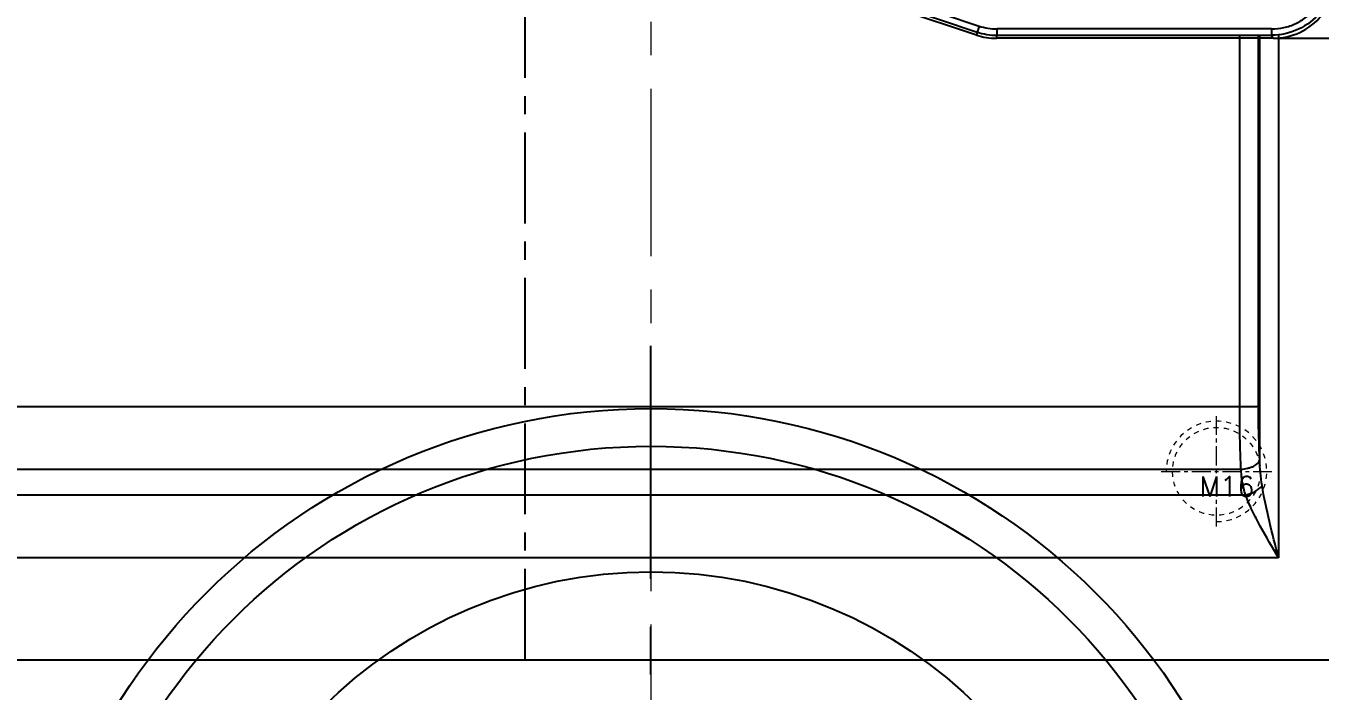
# Model space of a CAD drawing. Header units: millimetres. Extents: x -946 to 3963, y -10008 to 1396.
# Drawn here: x 1483.7 to 1689.7, y -1043.9 to -937.9 of the extents above; entities that cross this region are included whole.
import ezdxf

# ---------------------------------------------------------------- set-up
doc = ezdxf.new("R2010")
doc.units = ezdxf.units.MM
doc.header["$LTSCALE"] = 16.335
doc.header["$PDMODE"] = 3
doc.header["$PDSIZE"] = 0.3125
doc.linetypes.add('CENTER', pattern=[0.6, 0.375, -0.075, 0.075, -0.075])
doc.linetypes.add('HIDDEN', pattern=[0.2, 0.1, -0.1])
doc.layers.get('0').update_dxf_attribs({"linetype": 'CONTINUOUS'})
doc.layers.get('Defpoints').update_dxf_attribs({"linetype": 'CONTINUOUS'})
doc.layers.add('moldbase', color=7, linetype='CONTINUOUS', lineweight=20)
doc.layers.add('screw', color=33, linetype='CONTINUOUS', lineweight=13)
doc.styles.get("Standard").update_dxf_attribs({"font": 'txt', "width": 0.8})
doc.styles.add('TXT', font='txt.shx', dxfattribs={"bigfont": 'gbcbig.shx'})
doc.dimstyles.new('11', dxfattribs={"dimtxt": 10, "dimasz": 10, "dimexe": 0, "dimexo": 0, "dimgap": 0, "dimtad": 0, "dimzin": 0, "dimdsep": 46, "dimtxsty": 'Standard', "dimcen": 0, "dimclrd": 4, "dimclre": 4, "dimclrt": 6, "dimazin": 0, "dimtfac": 1, "dimtofl": 0, "dimtmove": 0, "dimatfit": 3, "dimfxl": 0, "dimtolj": 1, "dimtzin": 0, "dimarcsym": 0})

# ---------------------------------------------------------------- blocks, each defined once
blk = doc.blocks.new('*D29')
at = {"color": 4, "lineweight": -2}
for p, q in [((1682.2, -939.88), (1735.07, -939.88)), ((1735.07, -949.88), (1735.07, -980.04)), ((1735.07, -1028.86), (1735.07, -1012.04)), ((1682.2, -1038.86), (1735.07, -1038.86))]:
    blk.add_line(p, q, dxfattribs=at)
at = {"color": 4}
for points in [[(1733.4, -949.88), (1736.74, -949.88), (1735.07, -939.88)], [(1733.4, -1028.86), (1736.74, -1028.86), (1735.07, -1038.86)]]:
    blk.add_solid(points, dxfattribs=at)
at = {"layer": 'Defpoints', "color": 0}
for p in [(1682.2, -939.88), (1682.2, -1038.86), (1735.07, -1038.86)]:
    blk.add_point(p, dxfattribs=at)
at = {"color": 6, "insert": (1735.07, -996.04), "char_height": 10, "attachment_point": 5, "rotation": 90}
blk.add_mtext('\\A1;98.97', dxfattribs=at)
blk = doc.blocks.new('screw_m16_g')
at = {"layer": 'screw', "color": 1, "linetype": 'CENTER', "ltscale": 0.497582}
for p, q in [((0, -8.8), (0, 8.8)), ((-8.8, 0), (8.8, 0))]:
    blk.add_line(p, q, dxfattribs=at)
at = {"layer": 'screw', "color": 33, "linetype": 'HIDDEN', "ltscale": 0.497582}
blk.add_circle((0, 0), 7, dxfattribs=at)
at = {"layer": 'screw', "color": 92, "linetype": 'HIDDEN', "ltscale": 0.497582}
blk.add_arc((0, 0), 8, 270, 180, dxfattribs=at)
at = {"layer": 'screw', "color": 6, "style": 'TXT'}
blk.add_text('M16', height=3.2, dxfattribs=at).set_placement((-2.72, -4))

msp = doc.modelspace()

# ---------------------------------------------------------------- linework, layer by layer
at = {"color": 1, "linetype": 'CENTER', "ltscale": 2.363514}
msp.add_line((1563.194, -1038.857), (1563.194, -658.857), dxfattribs=at)
at = {"color": 1, "linetype": 'CENTER', "ltscale": 1.312372}
msp.add_line((1563.194, -939.884), (1563.194, -727.829), dxfattribs=at)
at = {"color": 7, "linetype": 'Continuous'}
for p, q in [((1623.109, -934.882), (1635.094, -938.877)), ((1623.426, -933.93), (1635.411, -937.924)), ((1635.014, -939.369), (1623.029, -935.374)), ((1635.094, -938.877), (1635.014, -939.369)), ((1635.411, -937.924), (1635.094, -938.877)), ((1681.971, -938.388), (1638.267, -938.388)), ((1638.267, -939.392), (1638.267, -938.388)), ((1681.971, -938.388), (1681.971, -939.392)), ((1638.187, -939.884), (1638.267, -939.392)), ((1682.202, -939.884), (1638.187, -939.884)), ((1638.267, -939.392), (1681.971, -939.392)), ((1676.893, -998.498), (1676.893, -939.479)), ((1679.882, -998.498), (1679.882, -939.407)), ((1680.08, -1006.97), (1680.08, -939.348)), ((1682.202, -939.884), (1681.971, -939.392)), ((1683.068, -939.276), (1683.068, -1022.619)), ((1352.192, -998.498), (1676.893, -998.498)), ((1351.993, -1008.498), (1677.093, -1008.498)), ((1677.826, -1012.619), (1351.26, -1012.619)), ((1683.068, -1022.619), (1346.017, -1022.619))]:
    msp.add_line(p, q, dxfattribs=at)
at = {"color": 1, "linetype": 'CENTER', "ltscale": 6.219773}
msp.add_line((1583.194, -1208.857), (1583.194, -988.857), dxfattribs=at)
msp.add_line((1318.194, -1038.857), (1808.194, -1038.857))
for radius in [100, 94]:
    msp.add_circle((1583.194, -1098.857), radius)
at = {"color": 2}
msp.add_circle((1583.194, -1098.857), 74, dxfattribs=at)
at = {"color": 7, "linetype": 'Continuous'}
for centre, radius, start, end in [((1682.203, -929.849), 10.035, 269.99685, 320.17986), ((1638.278, -929.288), 10.103, 251.62681, 269.93825), ((1638.277, -929.297), 9.091, 251.62431, 269.94074)]:
    msp.add_arc(centre, radius, start, end, dxfattribs=at)
msp.add_ellipse((1638.192, -929.82), major_axis=(-1.612, -9.934), ratio=0.9985935, start_param=-0.1606529, end_param=0.1606529, dxfattribs=at)
for points, knots in [([(1681.971, -938.388), (1682.63, -938.381), (1683.95, -938.235), (1685.837, -937.596), (1687.535, -936.554), (1688.491, -935.631), (1688.917, -935.129)], [0, 0, 0, 0, 0.2499367, 0.5, 0.7500633, 1, 1, 1, 1]), ([(1689.689, -935.771), (1688.757, -936.892), (1686.367, -938.733), (1683.424, -939.391), (1681.971, -939.392)], [0, 0, 0, 0, 0.5008121, 1, 1, 1, 1]), ([(1676.893, -998.498), (1677.078, -998.499), (1677.44, -998.499), (1677.968, -998.499), (1678.46, -998.499), (1678.897, -998.5), (1679.221, -998.498), (1679.442, -998.501), (1679.577, -998.501), (1679.687, -998.494), (1679.766, -998.493), (1679.815, -998.507), (1679.842, -998.517), (1679.869, -998.519), (1679.879, -998.505), (1679.882, -998.498)], [0, 0, 0, 0, 0.1844247, 0.3625254, 0.5281948, 0.675752, 0.8001371, 0.8522753, 0.8970887, 0.9342099, 0.9633506, 0.975248, 0.9850114, 0.9922569, 1, 1, 1, 1]), ([(1677.093, -1008.498), (1677.059, -1007.716), (1676.939, -1004.384), (1676.893, -1001.05), (1676.893, -998.498)], [0, 0, 0, 0, 0.2346284, 1, 1, 1, 1]), ([(1680.08, -1006.97), (1680.047, -1006.307), (1679.927, -1003.485), (1679.882, -1000.66), (1679.882, -998.498)], [0, 0, 0, 0, 0.2347588, 1, 1, 1, 1]), ([(1677.093, -1008.498), (1677.461, -1008.481), (1678.001, -1008.409), (1678.679, -1008.208), (1679.405, -1007.904), (1680.011, -1007.433), (1680.08, -1006.97)], [0, 0, 0, 0, 0.314378, 0.4627014, 0.6001218, 1, 1, 1, 1]), ([(1677.826, -1012.619), (1677.719, -1012.285), (1677.341, -1010.938), (1677.147, -1009.543), (1677.093, -1008.498)], [0, 0, 0, 0, 0.2514502, 1, 1, 1, 1]), ([(1677.826, -1012.619), (1678.367, -1012.489), (1679.136, -1012.195), (1679.986, -1011.624), (1680.32, -1011.292), (1680.447, -1011.119)], [0, 0, 0, 0, 0.544739, 0.790298, 1, 1, 1, 1]), ([(1683.068, -1022.619), (1682.578, -1020.697), (1681.605, -1016.887), (1680.756, -1013.043), (1680.447, -1011.119)], [0, 0, 0, 0, 0.5045704, 1, 1, 1, 1]), ([(1683.069, -1022.619), (1682.086, -1020.947), (1680.625, -1018.468), (1678.878, -1015.129), (1678.135, -1013.455), (1677.826, -1012.619)], [0, 0, 0, 0, 0.5147978, 0.7635087, 1, 1, 1, 1])]:
    msp.add_open_spline(points, degree=3, knots=knots, dxfattribs=at)
msp.add_open_spline([(1680.447, -1011.119), (1680.227, -1009.748), (1680.115, -1008.358), (1680.08, -1006.97)], degree=3, dxfattribs=at)
at = {"layer": 'moldbase', "color": 1, "linetype": 'CENTER', "ltscale": 4.353841}
msp.add_line((1583.194, -563.857), (1583.194, -1233.857), dxfattribs=at)

# ---------------------------------------------------------------- block references
at = {"layer": 'screw'}
msp.add_blockref('screw_m16_g', (1673.194, -1008.857), dxfattribs=at)

# ---------------------------------------------------------------- dimensions: what is measured, and where the dimension line sits
dim = msp.add_linear_dim(base=(1735.07, -1038.857), p1=(1682.203, -939.884), p2=(1682.203, -1038.857), angle=90, dimstyle='11')
dim.commit()
dim.dimension.update_dxf_attribs({"geometry": '*D29', "text_midpoint": (1735.07, -996.036), "dimtype": 160})

doc.saveas('drawing.dxf')
